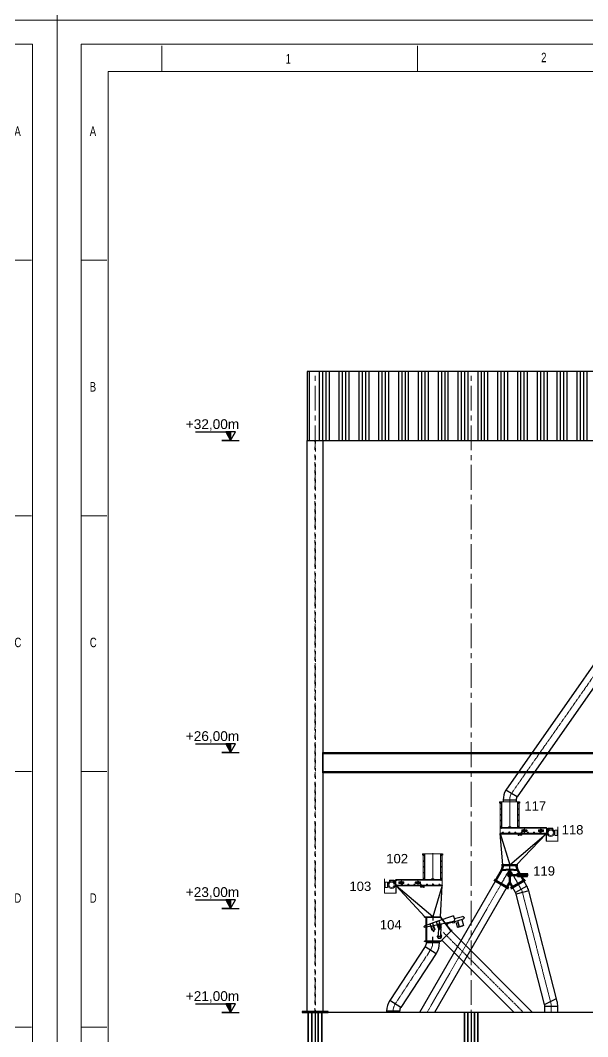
# Model space of a CAD drawing. Header units: millimetres. Extents: x 3220 to 226993, y 817 to 176024.
# Drawn here: x 143603 to 154507, y 98075 to 117622 of the extents above; entities that cross this region are included whole.
import ezdxf

# ---------------------------------------------------------------- set-up
doc = ezdxf.new("R2010")
doc.units = ezdxf.units.MM
for name, pattern in [('ACAD_ISO03W100', [30, 12, -18]), ('AXES', [50.8, 31.75, -6.35, 6.35, -6.35]), ('DASHED', [15, 7, -8]), ('GESTRICHELT2', [0.375, 0.25, -0.125])]:
    doc.linetypes.add(name, pattern=pattern)
doc.layers.add('1', color=7, linetype='Continuous')
doc.layers.add('Repère', color=76, linetype='Continuous')
for name, color, linetype, lineweight in [('Axe', 1, 'AXES', 9), ('Cache', 3, 'ACAD_ISO03W100', 13), ('DESSIN', 7, 'Continuous', 25), ('Mittellinie (ISO)', 7, 'Continuous', 25), ('Sichtbar (ISO)', 7, 'Continuous', 50)]:
    doc.layers.add(name, color=color, linetype=linetype, lineweight=lineweight)
for name, color, linetype, lineweight, true_color in [('Mittellinie(DIN)', 7, 'Continuous', 25, 0x3f3f3f), ('Sichtbare Kanten(DIN)', 7, 'Continuous', 50, 0x3f3f3f), ('Sichtbare tangentiale Kanten(DIN)', 7, 'Continuous', 50, 0x3f3f3f), ('Verdeckte Kanten(DIN)', 7, 'DASHED', 35, 0x3f3f3f)]:
    doc.layers.add(name, color=color, linetype=linetype, lineweight=lineweight, true_color=true_color)
doc.styles.add('ARIAL_BOLD', font='arial.ttf')
doc.styles.add('SLDTEXTSTYLE0', font='TXT', dxfattribs={"width": 0.75})
doc.styles.get("Standard").update_dxf_attribs({"font": 'arial.ttf'})

# ---------------------------------------------------------------- blocks, each defined once
blk = doc.blocks.new('cell 2.5x2.5x10.2')
at = {"layer": 'Axe', "lineweight": -3, "ltscale": 25}
for p, q in [((0, 1000), (0, -10000)), ((3000, 1000), (3000, -10000))]:
    blk.add_line(p, q, dxfattribs=at)
at = {"layer": 'DESSIN', "color": 4}
for p, q in [((3130, 1000), (-130, 1000)), ((-130, -10000), (-130, 1000)), ((-130, 988), (-130, -10000)), ((-62, -10000), (-62, 1000)), ((-62, 988), (-62, -10000)), ((62, -10000), (62, 1000)), ((62, 988), (62, -10000)), ((130, -10000), (130, 1000)), ((130, 988), (130, -10000)), ((2870, -10000), (2870, 1000)), ((2870, 988), (2870, -10000)), ((2938, -10000), (2938, 1000)), ((2938, 988), (2938, -10000)), ((3062, -10000), (3062, 1000)), ((3062, 988), (3062, -10000)), ((3130, -10000), (3130, 1000)), ((3130, 988), (3130, -10000)), ((130, -2000), (2870, -2000)), ((130, -4000), (2870, -4000)), ((130, -6000), (2870, -6000)), ((130, -8000), (2870, -8000)), ((3130, -10000), (-130, -10000)), ((2910, -10000), (90, -10000))]:
    blk.add_line(p, q, dxfattribs=at)
at = {"layer": 'DESSIN'}
for p, q in [((2959, -3960), (2959, -3960)), ((2959, -4040), (2959, -4040)), ((2959, -8040), (2959, -8040))]:
    blk.add_line(p, q, dxfattribs=at)
blk = doc.blocks.new('section c-d')
h = blk.add_hatch()
h.set_pattern_fill('ANSI34', color=252, scale=20, angle=45)
h.paths.add_polyline_path([(-150, 32000), (0, 32000), (0, 33324), (-150, 33324)])
h.paths.add_polyline_path([(0, 33324), (0, 32000), (3000, 32000), (3000, 33324)])
h.paths.add_polyline_path([(6000, 32000), (6000, 33324), (3000, 33324), (3000, 32000)])
h.paths.add_polyline_path([(9000, 32000), (9000, 33324), (6000, 33324), (6000, 32000)])
h.paths.add_polyline_path([(9000, 33324), (9000, 32000), (24150, 32000), (24150, 33324)])
for points in [[(-150, 32000), (24150, 32000), (24150, 33324), (-150, 33324)], [(150, 21020), (-150, 21020), (-150, 32000), (150, 32000)], [(5850, 25610), (150, 25610), (150, 26000), (5850, 26000)], [(150, 25981), (5850, 25981), (5850, 25629), (150, 25629)], [(-250, 21000), (250, 21000), (250, 21020), (-250, 21020)]]:
    blk.add_lwpolyline(points, close=True)
at = {"layer": 'Axe', "ltscale": 15}
for p, q in [((0, -4000), (0, 33324)), ((3000, -4000), (3000, 33324))]:
    blk.add_line(p, q, dxfattribs=at)
at = {"layer": 'Cache', "ltscale": 5}
blk.add_lwpolyline([(-6, 32000), (6, 32000), (6, 21020), (-6, 21020)], close=True, dxfattribs=at)
for p in [(0, 20000), (3000, 20000)]:
    blk.add_blockref('cell 2.5x2.5x10.2', p)
blk = doc.blocks.new('niveau')
h = blk.add_hatch(color=1)
h.dxf.hatch_style = 1
h.paths.add_polyline_path([(0, 164), (-93, 164), (0, 0)])
at = {"color": 1}
blk.add_line((0, 164), (0, 0), dxfattribs=at)
blk.add_lwpolyline([(-674, 164), (-93, 164), (0, 0), (93, 164), (-93, 164), (0, 0), (-165, 0), (165, 0)], dxfattribs=at)
blk = doc.blocks.new('A1 E1-200')
at = {"color": 1, "linetype": 'Continuous', "lineweight": 18}
for p, q in [((-164800, 0), (-164800, 116400)), ((-164800, 116400), (0, 116400)), ((0, 0), (0, 116400)), ((-162844, 1960), (-162844, 114440)), ((-162844, 114440), (-1960, 114440)), ((-164800, 0), (0, 0))]:
    blk.add_line(p, q, dxfattribs=at)
at = {"linetype": 'Continuous', "lineweight": 18}
for p, q in [((-163879, 931), (-163879, 115487)), ((-163879, 115487), (-937, 115487)), ((-937, 931), (-937, 115487))]:
    blk.add_line(p, q, dxfattribs=at)
at = {"color": 5, "linetype": 'Continuous', "lineweight": 15}
for p, q in [((-160787, 114439), (-160787, 115419)), ((-150989, 115419), (-150989, 114439)), ((-162892, 107203), (-163872, 107203)), ((-979, 107203), (-1959, 107203)), ((-163872, 97405), (-162892, 97405)), ((-1959, 97405), (-979, 97405)), ((-162892, 87607), (-163872, 87607)), ((-979, 87607), (-1959, 87607)), ((-163872, 77808), (-162892, 77808)), ((-1959, 77808), (-979, 77808))]:
    blk.add_line(p, q, dxfattribs=at)
at = {"color": 1, "linetype": 'Continuous', "lineweight": 15}
for p, q in [((0, 0), (0, 114440)), ((-164800, 0), (0, 0))]:
    blk.add_line(p, q, dxfattribs=at)
at = {"color": 5, "linetype": 'Continuous', "lineweight": 15, "char_height": 363, "attachment_point": 1, "style": 'SLDTEXTSTYLE0'}
for s, insert in [('1', (-156043, 115105)), ('2', (-146254, 115158)), ('A', (-163545, 112331)), ('A', (-1632, 112331)), ('B', (-163545, 102533)), ('C', (-163545, 92735)), ('C', (-1632, 92735)), ('D', (-163545, 82936)), ('D', (-1632, 82936))]:
    blk.add_mtext(s, dxfattribs=dict(at, insert=insert))
blk = doc.blocks.new('117 g')
at = {"layer": 'Mittellinie(DIN)', "color": 1, "lineweight": 0, "ltscale": 23.990969}
blk.add_line((0, 514), (0, -15), dxfattribs=at)
at = {"layer": 'Sichtbare Kanten(DIN)', "color": 30, "lineweight": 0}
for p, q in [((-198, 471), (-197, 481)), ((-198, 471), (-196, 471)), ((-196, 493), (-197, 481)), ((-195, 481), (-196, 471)), ((-194, 493), (-195, 481)), ((0, 502), (-192, 497)), ((0, 500), (-192, 495)), ((-185, 495), (-156, 495)), ((-185, 495), (-185, 492)), ((-185, 492), (-156, 492)), ((-185, 492), (-156, 492)), ((-185, 492), (-185, 7)), ((-156, 495), (-156, 492)), ((-156, 492), (-156, 489)), ((-156, 489), (-150, 489)), ((-150, 489), (-150, 10)), ((192, 497), (0, 502)), ((192, 495), (0, 500)), ((156, 489), (150, 489)), ((150, 10), (150, 489)), ((156, 495), (185, 495)), ((156, 495), (156, 492)), ((156, 492), (185, 492)), ((156, 489), (156, 492)), ((156, 492), (185, 492)), ((185, 495), (185, 492)), ((185, 7), (185, 492)), ((195, 481), (194, 493)), ((196, 471), (195, 481)), ((197, 481), (196, 493)), ((196, 471), (198, 471)), ((197, 481), (198, 471)), ((-185, 7), (-156, 7)), ((-185, 4), (-185, 7)), ((-156, 7), (-185, 7)), ((-185, 4), (-156, 4)), ((185, 4), (-185, 4)), ((-185, 0), (-185, 4)), ((-185, 0), (185, 0)), ((-156, 10), (-156, 7)), ((-156, 10), (-150, 10)), ((-156, 4), (-156, 7)), ((20, 16), (-20, 16)), ((-20, 16), (-20, 13)), ((-20, 13), (20, 13)), ((-20, 4), (-20, 13)), ((20, 4), (-20, 4)), ((20, 13), (20, 16)), ((20, 13), (20, 4)), ((156, 10), (150, 10)), ((156, 7), (156, 10)), ((156, 7), (185, 7)), ((156, 4), (156, 7)), ((185, 7), (156, 7)), ((156, 4), (185, 4)), ((185, 4), (185, 7)), ((185, 0), (185, 4))]:
    blk.add_line(p, q, dxfattribs=at)
for centre in [(-170, 470), (170, 470), (-170, 360), (-170, 250), (170, 360), (170, 250), (-170, 140), (-170, 30), (170, 140), (170, 30)]:
    blk.add_circle(centre, 6, dxfattribs=at)
for centre, radius, start, end in [((-192, 493), 4, 91.5, 175), ((-192, 493), 2, 91.5, 175), ((-156, 489), 6, 0, 90), ((-156, 489), 3, 0, 90), ((0, 498), 4, 88.5, 91.5), ((0, 498), 2, 88.5, 91.5), ((156, 489), 6, 90, 180), ((156, 489), 3, 90, 180), ((192, 493), 4, 5, 88.5), ((192, 493), 2, 5, 88.5), ((-156, 10), 6, 270, 0), ((-156, 10), 3, 270, 0), ((156, 10), 6, 180, 270), ((156, 10), 3, 180, 270)]:
    blk.add_arc(centre, radius, start, end, dxfattribs=at)
at = {"layer": 'Sichtbare tangentiale Kanten(DIN)', "color": 30, "lineweight": 0}
for p, q in [((-195, 481), (-197, 481)), ((-194, 493), (-196, 493)), ((-192, 495), (-192, 497)), ((-156, 10), (-156, 489)), ((0, 500), (0, 502)), ((0, 500), (0, 502)), ((156, 489), (156, 10)), ((192, 495), (192, 497)), ((194, 493), (196, 493)), ((197, 481), (195, 481))]:
    blk.add_line(p, q, dxfattribs=at)
at = {"layer": 'Verdeckte Kanten(DIN)', "color": 30, "lineweight": 0, "ltscale": 0.571309}
for p, q in [((-176, 492), (-176, 495)), ((-164, 492), (-164, 495)), ((164, 492), (164, 495)), ((176, 492), (176, 495)), ((-150, 366), (-153, 366)), ((-150, 354), (-153, 354)), ((150, 366), (153, 366)), ((150, 354), (153, 354)), ((-176, 7), (-176, 4)), ((-164, 7), (-164, 4)), ((164, 7), (164, 4)), ((176, 7), (176, 4))]:
    blk.add_line(p, q, dxfattribs=at)
at = {"layer": 'Verdeckte Kanten(DIN)', "color": 30, "lineweight": 0, "ltscale": 0.38097}
for p, q in [((-175, 495), (-175, 497)), ((-165, 496), (-165, 498)), ((165, 496), (165, 498)), ((175, 495), (175, 497))]:
    blk.add_line(p, q, dxfattribs=at)
at = {"layer": 'Verdeckte Kanten(DIN)', "color": 30, "lineweight": 0, "ltscale": 25.748535}
for p, q in [((-153, 10), (-153, 489)), ((153, 489), (153, 10))]:
    blk.add_line(p, q, dxfattribs=at)
at = {"layer": 'Verdeckte Kanten(DIN)', "color": 30, "lineweight": 0, "ltscale": 0.761779}
for p, q in [((-175, 0), (-175, 4)), ((-165, 0), (-165, 4)), ((-5, 0), (-5, 4)), ((5, 0), (5, 4)), ((165, 0), (165, 4)), ((175, 0), (175, 4))]:
    blk.add_line(p, q, dxfattribs=at)
at = {"layer": 'Verdeckte Kanten(DIN)', "color": 30, "lineweight": 0, "ltscale": 1.104296}
for p, q in [((-4, 12), (-9, 16)), ((5, 12), (9, 16))]:
    blk.add_line(p, q, dxfattribs=at)
at = {"layer": 'Verdeckte Kanten(DIN)', "color": 30, "lineweight": 0, "ltscale": 2.692601}
blk.add_line((-4, 12), (5, 12), dxfattribs=at)
at = {"layer": 'Verdeckte Kanten(DIN)', "color": 30, "lineweight": 0, "ltscale": 1.50461}
for p, q in [((-4, 4), (-4, 12)), ((5, 4), (5, 12))]:
    blk.add_line(p, q, dxfattribs=at)
blk = doc.blocks.new('300x650 for TKF 300 F')
at = {"layer": 'Sichtbare Kanten(DIN)', "color": 6, "lineweight": 0}
for p, q in [((-975, 95), (-970, 95)), ((-975, 95), (-975, 91)), ((-970, 91), (-975, 91)), ((-975, 91), (-975, 87)), ((-975, 87), (-85, 87)), ((-975, 87), (-975, -7)), ((-970, 91), (-970, 95)), ((-970, 95), (-90, 95)), ((-970, 91), (-90, 91)), ((-793, 19), (-794, 18)), ((-786, 18), (-794, 18)), ((-794, -11), (-794, 18)), ((-793, 19), (-787, 19)), ((-787, 19), (-786, 18)), ((-786, -11), (-786, 18)), ((-605, 98), (-600, 98)), ((-605, 98), (-605, 95)), ((-600, 95), (-600, 98)), ((-600, 98), (-90, 98)), ((-600, 95), (-90, 95)), ((-556, 32), (-556, 49)), ((-551, 54), (-461, 54)), ((-461, 27), (-551, 27)), ((-471, 40), (-540, 40)), ((-518, 50), (-493, 50)), ((-493, 31), (-518, 31)), ((-507, 36), (-507, 36)), ((-506, 75), (-506, 6)), ((-505, 36), (-505, 36)), ((-456, 49), (-456, 32)), ((-238, 32), (-238, 49)), ((-233, 54), (-143, 54)), ((-143, 27), (-233, 27)), ((-153, 40), (-222, 40)), ((-200, 50), (-175, 50)), ((-175, 31), (-200, 31)), ((-189, 36), (-189, 36)), ((-188, 75), (-188, 6)), ((-187, 36), (-187, 36)), ((-138, 49), (-138, 32)), ((-97, 84), (-94, 84)), ((-94, 84), (-94, 85)), ((-90, 98), (-85, 98)), ((-90, 98), (-90, 95)), ((-90, 95), (-90, 91)), ((-90, 95), (-85, 95)), ((-85, 95), (-90, 95)), ((-85, 91), (-90, 91)), ((-85, 95), (-85, 98)), ((-85, 91), (-85, 95)), ((-85, 87), (-85, 91)), ((-85, -7), (-85, 87)), ((-75, 87), (-85, 87)), ((-85, 82), (-75, 82)), ((-75, 87), (-75, 82)), ((-75, 87), (-68, 87)), ((-75, -3), (-75, 82)), ((-75, 82), (-68, 82)), ((-68, 76), (-75, 76)), ((-68, 68), (-75, 68)), ((-75, 12), (-75, 68)), ((-75, 12), (-71, 12)), ((-75, 4), (-72, 4)), ((-68, 82), (-68, 87)), ((-68, 82), (-68, 76)), ((-68, 68), (-68, 76)), ((-68, 69), (-45, 69)), ((-68, 68), (-68, 25)), ((-53, 86), (-53, 74)), ((-52, 86), (-52, 73)), ((-45, 86), (-52, 86)), ((-45, 73), (-52, 73)), ((-39, 87), (-45, 87)), ((-45, 86), (-45, 87)), ((-45, 86), (-45, 75)), ((-39, 86), (-45, 86)), ((-45, 75), (-45, 72)), ((-39, 75), (-45, 75)), ((-39, 72), (-45, 72)), ((-45, 57), (-45, 72)), ((-36, 87), (-39, 87)), ((-39, 86), (-39, 87)), ((-39, 86), (-39, 75)), ((-39, 75), (-27, 75)), ((-39, 75), (-39, 72)), ((-36, 90), (36, 90)), ((-36, 85), (-36, 90)), ((-36, 85), (36, 85)), ((-36, 78), (-36, 85)), ((-36, 78), (-30, 78)), ((-36, 65), (-36, 71)), ((-30, 71), (-36, 71)), ((-36, 63), (-36, 65)), ((-36, 65), (-32, 65)), ((27, 75), (39, 75)), ((30, 78), (36, 78)), ((36, 71), (30, 71)), ((32, 65), (36, 65)), ((36, 85), (36, 90)), ((39, 87), (36, 87)), ((36, 78), (36, 85)), ((36, 65), (36, 71)), ((36, 63), (36, 65)), ((39, 87), (39, 75)), ((39, 61), (39, 75)), ((63, 36), (79, 36)), ((79, 52), (124, 52)), ((79, -52), (79, 52)), ((124, -52), (124, 52)), ((138, 116), (137, 116)), ((137, 113), (137, 116)), ((137, 113), (138, 113)), ((137, 113), (137, -161)), ((138, 116), (138, 113)), ((138, -161), (138, 113)), ((-975, -7), (-794, -7)), ((-975, -7), (-975, -11)), ((-975, -11), (-970, -11)), ((-975, -11), (-975, -15)), ((-596, -15), (-975, -15)), ((-975, -18), (-975, -15)), ((-975, -18), (-596, -18)), ((-970, -15), (-970, -11)), ((-970, -11), (-90, -11)), ((-970, -15), (-90, -15)), ((-786, -7), (-85, -7)), ((-623, -18), (-624, -19)), ((-616, -19), (-624, -19)), ((-624, -19), (-624, -52)), ((-624, -52), (-616, -52)), ((-623, -53), (-624, -52)), ((-623, -18), (-617, -18)), ((-617, -53), (-623, -53)), ((-617, -18), (-616, -19)), ((-617, -53), (-616, -52)), ((-616, -19), (-616, -52)), ((-593, -21), (-593, -44)), ((-590, -44), (-593, -44)), ((-561, -13), (-591, -13)), ((-591, -13), (-591, -43)), ((-591, -43), (-561, -43)), ((-590, -21), (-590, -44)), ((-590, -44), (-564, -44)), ((-590, -44), (-590, -47)), ((-590, -47), (-564, -47)), ((-564, -47), (-564, -44)), ((-561, -43), (-561, -13)), ((-557, -18), (-561, -18)), ((-558, -24), (-561, -24)), ((-561, -24), (-561, -41)), ((-561, -41), (-558, -41)), ((-558, -24), (-558, -41)), ((-557, -18), (-557, -15)), ((-557, -15), (-90, -15)), ((-557, -18), (-90, -18)), ((-112, -18), (-112, -19)), ((-108, -19), (-112, -19)), ((-108, -19), (-108, -18)), ((-88, -18), (-108, -18)), ((-108, -19), (-88, -19)), ((-94, -4), (-97, -4)), ((-94, -4), (-94, -5)), ((-90, -11), (-90, -15)), ((-90, -11), (-85, -11)), ((-85, -15), (-90, -15)), ((-90, -15), (-85, -15)), ((-90, -15), (-90, -18)), ((-85, -18), (-88, -18)), ((-86, -21), (-86, -161)), ((-75, -3), (-85, -3)), ((-85, -11), (-85, -7)), ((-85, -8), (-75, -8)), ((-85, -15), (-85, -11)), ((-85, -18), (-85, -15)), ((-85, -161), (-85, -21)), ((136, -163), (-84, -163)), ((-84, -164), (136, -164)), ((-72, -2), (-75, -2)), ((-75, -3), (-75, -8)), ((-72, -8), (-75, -8)), ((79, -36), (63, -36)), ((124, -52), (79, -52))]:
    blk.add_line(p, q, dxfattribs=at)
for centre, radius in [((-950, 82), 3), ((-950, -2), 3), ((-920, 4), 10), ((-920, 4), 7.8), ((-920, 4), 5), ((-920, 4), 4.08), ((-800, 4), 5), ((-800, 4), 4.08), ((-680, 4), 10), ((-680, 4), 7.8), ((-680, 4), 5), ((-680, 4), 4.08), ((-560, 4), 10), ((-560, 4), 7.8), ((-560, 4), 5), ((-560, 4), 4.08), ((-543, 40), 8), ((-506, 40), 6), ((-506, 40), 5.39), ((-506, 40), 5.3), ((-506, 40), 4.2), ((-506, 40), 4.45), ((-469, 40), 8), ((-440, 4), 10), ((-440, 4), 7.8), ((-440, 4), 5), ((-440, 4), 4.08), ((-320, 4), 10), ((-320, 4), 7.8), ((-320, 4), 5), ((-320, 4), 4.08), ((-225, 40), 8), ((-200, 4), 10), ((-200, 4), 7.8), ((-200, 4), 5), ((-200, 4), 4.08), ((-188, 40), 6), ((-188, 40), 5.39), ((-188, 40), 5.3), ((-188, 40), 4.2), ((-188, 40), 4.45), ((-151, 40), 8), ((-95, 82), 3), ((-95, -2), 3), ((0, 0), 72.5), ((0, 0), 52.5)]:
    blk.add_circle(centre, radius, dxfattribs=at)
for centre, radius, start, end in [((-800, 4), 10, 53.1301, 306.8699), ((-800, 4), 7.8, 39.7151, 320.2849), ((-551, 49), 5, 90, 180), ((-551, 32), 5, 180, 270), ((-543, 40), 6.5, 128.0036, 188.0036), ((-543, 40), 6.5, 188.0036, 248.0036), ((-543, 40), 6.5, 68.0036, 128.0036), ((-543, 40), 6.5, 248.0036, 308.0036), ((-543, 40), 6.5, 8.0036, 68.0036), ((-543, 40), 6.5, 308.0036, 8.0036), ((-518, 40), 9.5, 90, 270), ((-506, 40), 17.8, 149.3519, 210.6481), ((-506, 40), 22, 37.8529, 142.1471), ((-506, 40), 16.8, 145.8542, 214.1458), ((-506, 40), 22, 217.8529, 322.1471), ((-506, 40), 17.8, 49.3257, 130.6743), ((-506, 40), 17.8, 229.3257, 310.6743), ((-506, 40), 16.8, 53.7041, 126.2959), ((-506, 40), 16.8, 233.7041, 306.2959), ((-506, 40), 8.5, 120, 180), ((-506, 40), 8.5, 180, 240), ((-506, 40), 8.5, 60, 120), ((-506, 40), 3.9, 278.8499, 261.1501), ((-506, 40), 8.5, 240, 300), ((-506, 36), 0.6, 0, 180), ((-506, 40), 8.5, 0, 60), ((-506, 40), 8.5, 300, 0), ((-493, 40), 9.5, 270, 90), ((-506, 40), 16.8, 325.8542, 34.1458), ((-506, 40), 17.8, 329.3519, 30.6481), ((-469, 40), 6.5, 132.7032, 192.7032), ((-469, 40), 6.5, 192.7032, 252.7032), ((-469, 40), 6.5, 72.7032, 132.7032), ((-469, 40), 6.5, 252.7032, 312.7032), ((-469, 40), 6.5, 12.7032, 72.7032), ((-469, 40), 6.5, 312.7032, 12.7032), ((-461, 49), 5, 0, 90), ((-461, 32), 5, 270, 0), ((-233, 49), 5, 90, 180), ((-233, 32), 5, 180, 270), ((-225, 40), 6.5, 128.0036, 188.0036), ((-225, 40), 6.5, 188.0036, 248.0036), ((-225, 40), 6.5, 68.0036, 128.0036), ((-225, 40), 6.5, 248.0036, 308.0036), ((-225, 40), 6.5, 8.0036, 68.0036), ((-225, 40), 6.5, 308.0036, 8.0036), ((-200, 40), 9.5, 90, 270), ((-188, 40), 17.8, 149.3519, 210.6481), ((-188, 40), 22, 37.8529, 142.1471), ((-188, 40), 16.8, 145.8542, 214.1458), ((-188, 40), 22, 217.8529, 322.1471), ((-188, 40), 17.8, 49.3257, 130.6743), ((-188, 40), 17.8, 229.3257, 310.6743), ((-188, 40), 16.8, 53.7041, 126.2959), ((-188, 40), 16.8, 233.7041, 306.2959), ((-188, 40), 8.5, 120, 180), ((-188, 40), 8.5, 180, 240), ((-188, 40), 8.5, 60, 120), ((-188, 40), 3.9, 278.8499, 261.1501), ((-188, 40), 8.5, 240, 300), ((-188, 36), 0.6, 0, 180), ((-188, 40), 8.5, 0, 60), ((-188, 40), 8.5, 300, 0), ((-175, 40), 9.5, 270, 90), ((-188, 40), 16.8, 325.8542, 34.1458), ((-188, 40), 17.8, 329.3519, 30.6481), ((-151, 40), 6.5, 132.7032, 192.7032), ((-151, 40), 6.5, 192.7032, 252.7032), ((-151, 40), 6.5, 72.7032, 132.7032), ((-151, 40), 6.5, 252.7032, 312.7032), ((-151, 40), 6.5, 12.7032, 72.7032), ((-151, 40), 6.5, 312.7032, 12.7032), ((-143, 49), 5, 0, 90), ((-143, 32), 5, 270, 0), ((-52, 86), 0.8, 90, 180), ((-52, 74), 0.8, 180, 270), ((-30, 75), 3.5, 270, 90), ((30, 75), 3.5, 90, 270), ((-596, -21), 6, 0, 90), ((-596, -21), 3, 0, 90), ((-564, -41), 6, 270, 0), ((-564, -41), 3, 270, 0), ((-88, -21), 3, 0, 90), ((-88, -21), 1.5, 0, 90), ((-84, -161), 3, 180, 270), ((-84, -161), 1.5, 180, 270), ((136, -161), 3, 270, 0), ((136, -161), 1.5, 270, 0)]:
    blk.add_arc(centre, radius, start, end, dxfattribs=at)
for points, weights in [([(-929, -1), (-929, 4), (-929, 9)], [1, 1.15470053838, 1]), ([(-929, 9), (-924, 11), (-920, 14)], [1, 1.15470053838, 1]), ([(-920, 14), (-916, 11), (-912, 9)], [1, 1.15470053838, 1]), ([(-912, 9), (-912, 4), (-912, -1)], [1, 1.15470053838, 1]), ([(-809, -1), (-809, 4), (-809, 9)], [1, 1.15470053838, 1]), ([(-809, 9), (-804, 11), (-800, 14)], [1, 1.15470053838, 1]), ([(-800, 14), (-797, 12), (-794, 10)], [1, 1.11119240463, 1.06254372562]), ([(-689, -1), (-689, 4), (-689, 9)], [1, 1.15470053838, 1]), ([(-689, 9), (-684, 11), (-680, 14)], [1, 1.15470053838, 1]), ([(-680, 14), (-676, 11), (-672, 9)], [1, 1.15470053838, 1]), ([(-672, 9), (-672, 4), (-672, -1)], [1, 1.15470053838, 1]), ([(-569, -1), (-569, 4), (-569, 9)], [1, 1.15470053838, 1]), ([(-569, 9), (-564, 11), (-560, 14)], [1, 1.15470053838, 1]), ([(-560, 14), (-556, 11), (-552, 9)], [1, 1.15470053838, 1]), ([(-552, 9), (-552, 4), (-552, -1)], [1, 1.15470053838, 1]), ([(-550, 43), (-548, 44), (-547, 45)], [1, 1.0379548493, 1]), ([(-549, 39), (-550, 41), (-550, 43)], [1, 1.0379548493, 1]), ([(-549, 35), (-549, 37), (-549, 39)], [1, 1.0379548493, 1]), ([(-545, 34), (-547, 35), (-549, 35)], [1, 1.0379548493, 1]), ([(-547, 45), (-546, 46), (-544, 47)], [1, 1.0379548493, 1]), ([(-542, 33), (-544, 33), (-545, 34)], [1, 1.0379548493, 1]), ([(-544, 47), (-542, 47), (-541, 46)], [1, 1.0379548493, 1]), ([(-539, 35), (-540, 34), (-542, 33)], [1, 1.0379548493, 1]), ([(-541, 46), (-539, 45), (-537, 45)], [1, 1.0379548493, 1]), ([(-536, 37), (-538, 36), (-539, 35)], [1, 1.0379548493, 1]), ([(-537, 45), (-537, 43), (-537, 41)], [1, 1.0379548493, 1]), ([(-537, 41), (-536, 39), (-536, 37)], [1, 1.0379548493, 1]), ([(-510, 47), (-512, 46), (-514, 45)], [1, 1.04596848978, 1.01550081983]), ([(-514, 45), (-514, 42), (-514, 40)], [1.01550081983, 1.04596848978, 1]), ([(-514, 40), (-514, 38), (-514, 35)], [1, 1.04596848978, 1.01550081983]), ([(-514, 35), (-512, 34), (-510, 33)], [1.01550081983, 1.04596848978, 1]), ([(-507, 50), (-508, 48), (-510, 47)], [1.02164790776, 1.04052166837, 1]), ([(-510, 33), (-508, 32), (-507, 31)], [1, 1.04052166837, 1.02164790776]), ([(-502, 47), (-503, 48), (-505, 50)], [1, 1.04052166837, 1.02164790776]), ([(-505, 31), (-503, 32), (-502, 33)], [1.02164790776, 1.04052166837, 1]), ([(-497, 45), (-500, 46), (-502, 47)], [1.01550081983, 1.04596848978, 1]), ([(-502, 33), (-500, 34), (-497, 35)], [1, 1.04596848978, 1.01550081983]), ([(-497, 40), (-497, 42), (-497, 45)], [1, 1.04596848978, 1.01550081983]), ([(-497, 35), (-497, 38), (-497, 40)], [1.01550081983, 1.04596848978, 1]), ([(-476, 42), (-475, 44), (-473, 45)], [1, 1.0379548493, 1]), ([(-475, 39), (-476, 40), (-476, 42)], [1, 1.0379548493, 1]), ([(-474, 35), (-475, 37), (-475, 39)], [1, 1.0379548493, 1]), ([(-471, 34), (-473, 34), (-474, 35)], [1, 1.0379548493, 1]), ([(-473, 45), (-472, 46), (-471, 47)], [1, 1.0379548493, 1]), ([(-471, 47), (-469, 47), (-467, 46)], [1, 1.0379548493, 1]), ([(-467, 33), (-469, 33), (-471, 34)], [1, 1.0379548493, 1]), ([(-467, 46), (-465, 46), (-463, 45)], [1, 1.0379548493, 1]), ([(-465, 35), (-466, 34), (-467, 33)], [1, 1.0379548493, 1]), ([(-462, 38), (-463, 36), (-465, 35)], [1, 1.0379548493, 1]), ([(-463, 45), (-463, 43), (-463, 41)], [1, 1.0379548493, 1]), ([(-463, 41), (-462, 40), (-462, 38)], [1, 1.0379548493, 1]), ([(-449, -1), (-449, 4), (-449, 9)], [1, 1.15470053838, 1]), ([(-449, 9), (-444, 11), (-440, 14)], [1, 1.15470053838, 1]), ([(-440, 14), (-436, 11), (-432, 9)], [1, 1.15470053838, 1]), ([(-432, 9), (-432, 4), (-432, -1)], [1, 1.15470053838, 1]), ([(-329, -1), (-329, 4), (-329, 9)], [1, 1.15470053838, 1]), ([(-329, 9), (-324, 11), (-320, 14)], [1, 1.15470053838, 1]), ([(-320, 14), (-316, 11), (-312, 9)], [1, 1.15470053838, 1]), ([(-312, 9), (-312, 4), (-312, -1)], [1, 1.15470053838, 1]), ([(-232, 43), (-230, 44), (-229, 45)], [1, 1.0379548493, 1]), ([(-231, 39), (-232, 41), (-232, 43)], [1, 1.0379548493, 1]), ([(-231, 35), (-231, 37), (-231, 39)], [1, 1.0379548493, 1]), ([(-227, 34), (-229, 35), (-231, 35)], [1, 1.0379548493, 1]), ([(-229, 45), (-228, 46), (-226, 47)], [1, 1.0379548493, 1]), ([(-224, 33), (-226, 33), (-227, 34)], [1, 1.0379548493, 1]), ([(-226, 47), (-224, 47), (-223, 46)], [1, 1.0379548493, 1]), ([(-221, 35), (-222, 34), (-224, 33)], [1, 1.0379548493, 1]), ([(-223, 46), (-221, 45), (-219, 45)], [1, 1.0379548493, 1]), ([(-218, 37), (-220, 36), (-221, 35)], [1, 1.0379548493, 1]), ([(-219, 45), (-219, 43), (-219, 41)], [1, 1.0379548493, 1]), ([(-219, 41), (-218, 39), (-218, 37)], [1, 1.0379548493, 1]), ([(-209, -1), (-209, 4), (-209, 9)], [1, 1.15470053838, 1]), ([(-209, 9), (-204, 11), (-200, 14)], [1, 1.15470053838, 1]), ([(-200, 14), (-196, 11), (-192, 9)], [1, 1.15470053838, 1]), ([(-192, 47), (-194, 46), (-196, 45)], [1, 1.04596848978, 1.01550081983]), ([(-196, 45), (-196, 42), (-196, 40)], [1.01550081983, 1.04596848978, 1]), ([(-196, 40), (-196, 38), (-196, 35)], [1, 1.04596848978, 1.01550081983]), ([(-196, 35), (-194, 34), (-192, 33)], [1.01550081983, 1.04596848978, 1]), ([(-189, 50), (-190, 48), (-192, 47)], [1.02164790776, 1.04052166837, 1]), ([(-192, 33), (-190, 32), (-189, 31)], [1, 1.04052166837, 1.02164790776]), ([(-192, 9), (-192, 4), (-192, -1)], [1, 1.15470053838, 1]), ([(-184, 47), (-185, 48), (-187, 50)], [1, 1.04052166837, 1.02164790776]), ([(-187, 31), (-185, 32), (-184, 33)], [1.02164790776, 1.04052166837, 1]), ([(-179, 45), (-182, 46), (-184, 47)], [1.01550081983, 1.04596848978, 1]), ([(-184, 33), (-182, 34), (-179, 35)], [1, 1.04596848978, 1.01550081983]), ([(-179, 40), (-179, 42), (-179, 45)], [1, 1.04596848978, 1.01550081983]), ([(-179, 35), (-179, 38), (-179, 40)], [1.01550081983, 1.04596848978, 1]), ([(-158, 42), (-157, 44), (-155, 45)], [1, 1.0379548493, 1]), ([(-157, 39), (-158, 40), (-158, 42)], [1, 1.0379548493, 1]), ([(-156, 35), (-157, 37), (-157, 39)], [1, 1.0379548493, 1]), ([(-153, 34), (-155, 34), (-156, 35)], [1, 1.0379548493, 1]), ([(-155, 45), (-154, 46), (-153, 47)], [1, 1.0379548493, 1]), ([(-153, 47), (-151, 47), (-149, 46)], [1, 1.0379548493, 1]), ([(-149, 33), (-151, 33), (-153, 34)], [1, 1.0379548493, 1]), ([(-149, 46), (-147, 46), (-145, 45)], [1, 1.0379548493, 1]), ([(-147, 35), (-148, 34), (-149, 33)], [1, 1.0379548493, 1]), ([(-144, 38), (-145, 36), (-147, 35)], [1, 1.0379548493, 1]), ([(-145, 45), (-145, 43), (-145, 41)], [1, 1.0379548493, 1]), ([(-145, 41), (-144, 40), (-144, 38)], [1, 1.0379548493, 1]), ([(-96, 85), (-95, 85), (-94, 85)], [1.076740384, 1.07212332013, 1.03255331883]), ([(-920, -6), (-924, -3), (-929, -1)], [1, 1.15470053838, 1]), ([(-912, -1), (-916, -3), (-920, -6)], [1, 1.15470053838, 1]), ([(-800, -6), (-804, -3), (-809, -1)], [1, 1.15470053838, 1]), ([(-794, -2), (-797, -4), (-800, -6)], [1.06254372562, 1.11119240463, 1]), ([(-680, -6), (-684, -3), (-689, -1)], [1, 1.15470053838, 1]), ([(-672, -1), (-676, -3), (-680, -6)], [1, 1.15470053838, 1]), ([(-560, -6), (-564, -3), (-569, -1)], [1, 1.15470053838, 1]), ([(-552, -1), (-556, -3), (-560, -6)], [1, 1.15470053838, 1]), ([(-440, -6), (-444, -3), (-449, -1)], [1, 1.15470053838, 1]), ([(-432, -1), (-436, -3), (-440, -6)], [1, 1.15470053838, 1]), ([(-320, -6), (-324, -3), (-329, -1)], [1, 1.15470053838, 1]), ([(-312, -1), (-316, -3), (-320, -6)], [1, 1.15470053838, 1]), ([(-200, -6), (-204, -3), (-209, -1)], [1, 1.15470053838, 1]), ([(-192, -1), (-196, -3), (-200, -6)], [1, 1.15470053838, 1]), ([(-94, -5), (-95, -5), (-96, -5)], [1.03255331883, 1.07212332013, 1.076740384])]:
    blk.add_rational_spline(points, weights, degree=2, dxfattribs=at)
blk = doc.blocks.new('116.1')
at = {"color": 5}
for p, q in [((40, -182), (140, -182)), ((150, -162), (340, -162)), ((150, -222), (150, -162)), ((150, -169), (340, -169)), ((150, -174), (340, -174)), ((150, -179), (340, -179)), ((150, -184), (340, -184)), ((150, -189), (340, -189)), ((150, -194), (340, -194)), ((340, -222), (340, -162)), ((40, -202), (140, -202)), ((150, -199), (340, -199)), ((150, -204), (340, -204)), ((150, -209), (340, -209)), ((150, -214), (340, -214)), ((150, -222), (340, -222))]:
    blk.add_line(p, q, dxfattribs=at)
for points in [[(140, -212), (150, -212), (150, -172), (140, -172)], [(340, -212), (350, -212), (350, -172), (340, -172)]]:
    blk.add_lwpolyline(points, close=True, dxfattribs=at)
at = {"color": 5, "ltscale": 30}
for centre, start, end in [((40, -162), 216.8699, 270), ((40, -222), 90, 143.1301)]:
    blk.add_arc(centre, 20, start, end, dxfattribs=at)
at = {"layer": 'Axe'}
blk.add_line((0, -192), (350, -192), dxfattribs=at)
at = {"layer": 'Mittellinie (ISO)', "color": 3, "linetype": 'GESTRICHELT2', "ltscale": 30}
for p, q in [((0, -88), (0, 0)), ((-163, -367), (-1, -87)), ((-1, -84), (163, -367))]:
    blk.add_line(p, q, dxfattribs=at)
at = {"layer": 'Sichtbar (ISO)', "color": 0, "linetype": 'Continuous', "ltscale": 30}
for p, q in [((-271, -302), (-152, -95)), ((-158, -1), (158, -1)), ((-158, -1), (-158, -3)), ((158, -3), (-158, -3)), ((-153, -98), (0, -86)), ((-152, -95), (-126, -3)), ((153, -98), (0, -86)), ((0, -86), (0, -162)), ((126, -3), (152, -95)), ((152, -95), (190, -162)), ((158, -1), (158, -3)), ((-299, -288), (-298, -286)), ((-26, -446), (-299, -288)), ((-25, -444), (-298, -286)), ((-52, -428), (0, -339)), ((0, -222), (0, -339)), ((0, -339), (52, -428)), ((25, -444), (298, -286)), ((26, -446), (299, -288)), ((225, -222), (271, -302)), ((298, -286), (299, -288)), ((-26, -446), (-25, -444)), ((25, -444), (26, -446))]:
    blk.add_line(p, q, dxfattribs=at)
at = {"layer": 'Sichtbar (ISO)', "color": 1, "linetype": 'Continuous', "ltscale": 30}
for radius in [10, 9]:
    blk.add_circle((0, -192), radius, dxfattribs=at)
at = {"layer": 'Sichtbar (ISO)', "color": 5, "linetype": 'Continuous', "ltscale": 30}
blk.add_arc((0, -192), 30, 36.8699, 323.1301, dxfattribs=at)
blk = doc.blocks.new('TKF 300 2000 R')
at = {"layer": 'Mittellinie(DIN)', "color": 1, "lineweight": 0, "ltscale": 23.990969}
blk.add_line((0, 514), (0, -15), dxfattribs=at)
at = {"layer": 'Sichtbare Kanten(DIN)', "color": 5, "lineweight": 0}
for p, q in [((-198, 471), (-197, 481)), ((-198, 471), (-196, 471)), ((-196, 493), (-197, 481)), ((-195, 481), (-196, 471)), ((-194, 493), (-195, 481)), ((0, 502), (-192, 497)), ((0, 500), (-192, 495)), ((-185, 495), (-156, 495)), ((-185, 495), (-185, 492)), ((-185, 492), (-156, 492)), ((-185, 492), (-156, 492)), ((-185, 492), (-185, 7)), ((-156, 495), (-156, 492)), ((-156, 492), (-156, 489)), ((-156, 489), (-150, 489)), ((-150, 489), (-150, 10)), ((192, 497), (0, 502)), ((192, 495), (0, 500)), ((156, 489), (150, 489)), ((150, 10), (150, 489)), ((156, 495), (185, 495)), ((156, 495), (156, 492)), ((156, 492), (185, 492)), ((156, 489), (156, 492)), ((156, 492), (185, 492)), ((185, 495), (185, 492)), ((185, 7), (185, 492)), ((195, 481), (194, 493)), ((196, 471), (195, 481)), ((197, 481), (196, 493)), ((196, 471), (198, 471)), ((197, 481), (198, 471)), ((-185, 7), (-156, 7)), ((-185, 4), (-185, 7)), ((-156, 7), (-185, 7)), ((-185, 4), (-156, 4)), ((185, 4), (-185, 4)), ((-185, 0), (-185, 4)), ((-156, 10), (-156, 7)), ((-156, 10), (-150, 10)), ((-156, 4), (-156, 7)), ((20, 16), (-20, 16)), ((-20, 16), (-20, 13)), ((-20, 13), (20, 13)), ((-20, 4), (-20, 13)), ((20, 4), (-20, 4)), ((20, 13), (20, 16)), ((20, 13), (20, 4)), ((156, 10), (150, 10)), ((156, 7), (156, 10)), ((156, 7), (185, 7)), ((156, 4), (156, 7)), ((185, 7), (156, 7)), ((156, 4), (185, 4)), ((185, 4), (185, 7)), ((185, 0), (185, 4)), ((-185, 0), (185, 0))]:
    blk.add_line(p, q, dxfattribs=at)
for centre in [(-170, 469), (170, 469), (-170, 359), (-170, 249), (170, 359), (170, 249), (-170, 139), (-170, 29), (170, 139), (170, 29)]:
    blk.add_circle(centre, 6, dxfattribs=at)
for centre, radius, start, end in [((-192, 493), 4, 91.5, 175), ((-192, 493), 2, 91.5, 175), ((-156, 489), 6, 0, 90), ((-156, 489), 3, 0, 90), ((0, 498), 4, 88.5, 91.5), ((0, 498), 2, 88.5, 91.5), ((156, 489), 6, 90, 180), ((156, 489), 3, 90, 180), ((192, 493), 4, 5, 88.5), ((192, 493), 2, 5, 88.5), ((-156, 10), 6, 270, 0), ((-156, 10), 3, 270, 0), ((156, 10), 6, 180, 270), ((156, 10), 3, 180, 270)]:
    blk.add_arc(centre, radius, start, end, dxfattribs=at)
at = {"layer": 'Sichtbare tangentiale Kanten(DIN)', "color": 5, "lineweight": 0}
for p, q in [((-195, 481), (-197, 481)), ((-194, 493), (-196, 493)), ((-192, 495), (-192, 497)), ((-156, 10), (-156, 489)), ((0, 500), (0, 502)), ((0, 500), (0, 502)), ((156, 489), (156, 10)), ((192, 495), (192, 497)), ((194, 493), (196, 493)), ((197, 481), (195, 481))]:
    blk.add_line(p, q, dxfattribs=at)
at = {"layer": 'Verdeckte Kanten(DIN)', "color": 5, "lineweight": 0, "ltscale": 0.571309}
for p, q in [((-176, 492), (-176, 495)), ((-164, 492), (-164, 495)), ((164, 492), (164, 495)), ((176, 492), (176, 495)), ((-150, 366), (-153, 366)), ((-150, 354), (-153, 354)), ((150, 366), (153, 366)), ((150, 354), (153, 354)), ((-176, 7), (-176, 4)), ((-164, 7), (-164, 4)), ((164, 7), (164, 4)), ((176, 7), (176, 4))]:
    blk.add_line(p, q, dxfattribs=at)
at = {"layer": 'Verdeckte Kanten(DIN)', "color": 5, "lineweight": 0, "ltscale": 0.38097}
for p, q in [((-175, 495), (-175, 497)), ((-165, 496), (-165, 498)), ((165, 496), (165, 498)), ((175, 495), (175, 497))]:
    blk.add_line(p, q, dxfattribs=at)
at = {"layer": 'Verdeckte Kanten(DIN)', "color": 5, "lineweight": 0, "ltscale": 25.748535}
for p, q in [((-153, 10), (-153, 489)), ((153, 489), (153, 10))]:
    blk.add_line(p, q, dxfattribs=at)
at = {"layer": 'Verdeckte Kanten(DIN)', "color": 5, "lineweight": 0, "ltscale": 0.761779}
for p, q in [((-175, 0), (-175, 4)), ((-165, 0), (-165, 4)), ((-5, 0), (-5, 4)), ((5, 0), (5, 4)), ((165, 0), (165, 4)), ((175, 0), (175, 4))]:
    blk.add_line(p, q, dxfattribs=at)
at = {"layer": 'Verdeckte Kanten(DIN)', "color": 5, "lineweight": 0, "ltscale": 1.104296}
for p, q in [((-4, 12), (-9, 16)), ((5, 12), (9, 16))]:
    blk.add_line(p, q, dxfattribs=at)
at = {"layer": 'Verdeckte Kanten(DIN)', "color": 5, "lineweight": 0, "ltscale": 2.692601}
blk.add_line((-4, 12), (5, 12), dxfattribs=at)
at = {"layer": 'Verdeckte Kanten(DIN)', "color": 5, "lineweight": 0, "ltscale": 1.50461}
for p, q in [((-4, 4), (-4, 12)), ((5, 4), (5, 12))]:
    blk.add_line(p, q, dxfattribs=at)
blk = doc.blocks.new('102 g')
blk.add_blockref('TKF 300 2000 R', (0, 0))
blk = doc.blocks.new('101 1')
for p, q in [((-35447, 296053, 0), (-35449, 296051, 0)), ((-35449, 296051, 0), (-35434, 296036, 0)), ((-35447, 296053, 0), (-35432, 296038, 0)), ((-35432, 296038, 0), (-35432, 296038, 0)), ((-35425, 296039, 0), (-35421, 296045, 0))]:
    blk.add_line(p, q)
for radius, start, end in [(8.08, 232.9996, 315), (8.08, 232.9996, 315), (5.01, 230.8139, 315.4498), (5.05, 315, 315.2762)]:
    blk.add_arc((-35429, 296042, 0), radius, start, end)
at = {"layer": '1', "color": 5, "linetype": 'Continuous'}
for p, q in [((-35675, 296277, 0), (-35658, 296255, 0)), ((-35668, 296301, 0), (-35643, 296311, 0)), ((-35636, 296249, 0), (-35668, 296133, 0)), ((-35668, 296133, 0), (-35643, 296127, 0)), ((-35658, 296255, 0), (-35490, 296208, 0)), ((-35492, 296268, 0), (-35643, 296311, 0)), ((-35591, 296112, 0), (-35559, 296227, 0)), ((-35557, 296196, 0), (-35581, 296109, 0)), ((-35528, 296188, 0), (-35557, 296196, 0)), ((-35552, 296101, 0), (-35528, 296188, 0)), ((-35475, 296317, 0), (-35495, 296259, 0)), ((-35495, 296259, 0), (-35488, 296219, 0)), ((-35492, 296200, 0), (-35495, 296187, 0)), ((-35495, 296187, 0), (-35457, 296177, 0)), ((-35492, 296200, 0), (-35487, 296219, 0)), ((-35488, 296219, 0), (-35487, 296219, 0)), ((-35487, 296219, 0), (-35450, 296206, 0)), ((-35474, 296320, 0), (-35475, 296317, 0)), ((-35474, 296320, 0), (-35155, 296210, 0)), ((-35457, 296177, 0), (-35449, 296206, 0)), ((-35451, 296197, 0), (-35352, 296170, 0)), ((-35450, 296206, 0), (-35175, 296150, 0)), ((-35352, 296170, 0), (-35357, 296152, 0)), ((-35353, 296145, 0), (-35346, 296144, 0)), ((-35352, 296170, 0), (-35348, 296185, 0)), ((-35191, 296222, 0), (-35233, 296099, 0)), ((-35228, 296099, 0), (-35203, 296170, 0)), ((-35214, 296156, 0), (-35193, 296139, 0)), ((-35203, 296170, 0), (-35166, 296157, 0)), ((-35193, 296139, 0), (-35171, 295901, 0)), ((-35142, 296209, 0), (-35190, 296225, 0)), ((-35166, 296157, 0), (-35190, 296086, 0)), ((-35186, 296082, 0), (-35143, 296206, 0)), ((-35175, 296150, 0), (-34916, 296097, 0)), ((-35155, 296210, 0), (-34907, 296125, 0)), ((-35143, 296206, 0), (-35142, 296209, 0)), ((-35071, 296181, 0), (-35113, 296057, 0)), ((-35070, 296184, 0), (-35071, 296181, 0)), ((-35022, 296168, 0), (-35070, 296184, 0)), ((-35066, 296041, 0), (-35023, 296165, 0)), ((-35023, 296165, 0), (-35022, 296168, 0)), ((-35643, 296127, 0), (-35644, 296123, 0)), ((-35644, 296123, 0), (-35554, 296098, 0)), ((-35552, 296101, 0), (-35643, 296127, 0)), ((-35643, 296127, 0), (-35591, 296112, 0)), ((-35581, 296109, 0), (-35552, 296101, 0)), ((-35240, 295935, 0), (-35229, 295979, 0)), ((-35237, 296073, 0), (-35227, 296085, 0)), ((-35220, 295887, 0), (-35237, 296073, 0)), ((-35233, 296099, 0), (-35222, 296095, 0)), ((-35229, 296073, 0), (-35221, 296097, 0)), ((-35205, 296064, 0), (-35229, 296073, 0)), ((-35221, 296097, 0), (-35228, 296099, 0)), ((-35227, 296085, 0), (-35219, 296095, 0)), ((-35219, 296095, 0), (-35222, 296130, 0)), ((-35197, 296088, 0), (-35205, 296064, 0)), ((-35190, 296086, 0), (-35197, 296088, 0)), ((-35197, 296086, 0), (-35186, 296082, 0)), ((-35176, 295957, 0), (-35169, 295941, 0)), ((-35113, 296057, 0), (-35102, 296053, 0)), ((-35109, 296032, 0), (-35101, 296055, 0)), ((-35085, 296023, 0), (-35109, 296032, 0)), ((-35108, 296058, 0), (-35084, 296128, 0)), ((-35101, 296055, 0), (-35108, 296058, 0)), ((-35077, 296047, 0), (-35085, 296023, 0)), ((-35084, 296128, 0), (-35046, 296115, 0)), ((-35070, 296044, 0), (-35077, 296047, 0)), ((-35077, 296045, 0), (-35066, 296041, 0)), ((-35046, 296115, 0), (-35070, 296044, 0)), ((-34916, 296097, 0), (-34908, 296122, 0)), ((-34908, 296122, 0), (-34907, 296125, 0)), ((-35180, 295890, 0), (-35220, 295887, 0)), ((-35171, 295901, 0), (-35180, 295890, 0))]:
    blk.add_line(p, q, dxfattribs=at)
at = {"layer": '1', "linetype": 'Continuous'}
for p, q in [((-35428, 296030, 0), (-35319, 296175, 0)), ((-35424, 296030, 0), (-35228, 296291, 0)), ((-35421, 296045, 0), (-35312, 296188, 0)), ((-35319, 296175, 0), (-35231, 296293, 0)), ((-35312, 296188, 0), (-35232, 296296, 0)), ((-35232, 296296, 0), (-35198, 296296, 0)), ((-35231, 296293, 0), (-35198, 296293, 0)), ((-35228, 296291, 0), (-35231, 296293, 0)), ((-34918, 296299, 0), (-35228, 296299, 0)), ((-35228, 296299, 0), (-35228, 296296, 0)), ((-35228, 296296, 0), (-34918, 296296, 0)), ((-35228, 296296, 0), (-35228, 296293, 0)), ((-34948, 296296, 0), (-35228, 296296, 0)), ((-35228, 296293, 0), (-35227, 296293, 0)), ((-35228, 296291, 0), (-35227, 296293, 0)), ((-35227, 296293, 0), (-34948, 296293, 0)), ((-34948, 296293, 0), (-34951, 296293, 0)), ((-34951, 296293, 0), (-34951, 296140, 0)), ((-34951, 296141, 0), (-34951, 295834, 0)), ((-34948, 296293, 0), (-34948, 296296, 0)), ((-34948, 296140, 0), (-34948, 296293, 0)), ((-34948, 295834, 0), (-34948, 296140, 0)), ((-34945, 296290, 0), (-34945, 296042, 0)), ((-34918, 296296, 0), (-34942, 296296, 0)), ((-34918, 296293, 0), (-34942, 296293, 0)), ((-34918, 296296, 0), (-34918, 296299, 0)), ((-34918, 296296, 0), (-34918, 296293, 0)), ((-35428, 296030, 0), (-35230, 295832, 0)), ((-35228, 295834, 0), (-35426, 296033, 0)), ((-34945, 296042, 0), (-34945, 295862, 0)), ((-35230, 295832, 0), (-35228, 295834, 0)), ((-35228, 295834, 0), (-35228, 295831, 0)), ((-34951, 295834, 0), (-35228, 295834, 0)), ((-34918, 295831, 0), (-35228, 295831, 0)), ((-35228, 295831, 0), (-35228, 295828, 0)), ((-35228, 295831, 0), (-34948, 295831, 0)), ((-35228, 295828, 0), (-34918, 295828, 0)), ((-34951, 295834, 0), (-34948, 295834, 0)), ((-34948, 295831, 0), (-34948, 295834, 0)), ((-34945, 295862, 0), (-34945, 295837, 0)), ((-34942, 295834, 0), (-34918, 295834, 0)), ((-34942, 295831, 0), (-34918, 295831, 0)), ((-34918, 295834, 0), (-34918, 295831, 0)), ((-34918, 295828, 0), (-34918, 295831, 0))]:
    blk.add_line(p, q, dxfattribs=at)
at = {"layer": '1', "color": 1, "linetype": 'AXES'}
for p, q in [((-35223, 296145, 0), (-35231, 296144, 0)), ((-35223, 296138, 0), (-35224, 296152, 0)), ((-35216, 296146, 0), (-35223, 296145, 0)), ((-35073, 296303, 0), (-35073, 296233, 0)), ((-35342, 295938, 0), (-35272, 296009, 0)), ((-35204, 295926, 0), (-35214, 295935, 0)), ((-35204, 295926, 0), (-35212, 295915, 0)), ((-35195, 295936, 0), (-35204, 295926, 0)), ((-35193, 295917, 0), (-35204, 295926, 0)), ((-35073, 295824, 0), (-35073, 295923, 0))]:
    blk.add_line(p, q, dxfattribs=at)
at = {"layer": '1', "color": 3, "linetype": 'Continuous'}
for p, q in [((-35190, 296225, 0), (-35191, 296222, 0)), ((-35554, 296098, 0), (-35552, 296101, 0))]:
    blk.add_line(p, q, dxfattribs=at)
at = {"layer": '1', "color": 5, "linetype": 'Continuous'}
for centre, radius, start, end in [((-35662, 296286, 0), 16, 111.3918, 217.6823), ((-35352, 296150, 0), 5, 164.537, 258.8262), ((-35223, 296145, 0), 15, 49.8644, 275.1781), ((-35204, 295926, 0), 37.5, 330.7032, 23.9905), ((-35204, 295926, 0), 37.5, 166.4918, 242.9464)]:
    blk.add_arc(centre, radius, start, end, dxfattribs=at)
at = {"layer": '1', "linetype": 'Continuous'}
for centre, radius, start, end in [((-34942, 296290, 0), 6, 90, 180), ((-34942, 296290, 0), 3, 90, 180), ((-34942, 295837, 0), 6, 180, 270), ((-34942, 295837, 0), 3, 180, 270)]:
    blk.add_arc(centre, radius, start, end, dxfattribs=at)

msp = doc.modelspace()

# ---------------------------------------------------------------- linework, layer by layer
at = {"color": 30}
for p, q in [((152883.3, 102628.2), (153133.3, 102628.2)), ((153149.7, 102690.1), (152932.4, 102813.7)), ((152737.2, 101072.7), (151276.4, 98542.4)), ((152953.8, 100947.7), (151565, 98542.4)), ((153336.9, 100972.8), (153120.4, 100847.8)), ((153375.3, 100878.7), (153133.2, 100816.5)), ((153679.3, 98691.9), (153906.6, 98811.6)), ((153683.2, 98660.7), (153933.2, 98660.7))]:
    msp.add_line(p, q, dxfattribs=at)
msp.add_line((153034.3, 100931.9), (153307.1, 101089.4))
at = {"color": 4}
for p, q in [((151383, 99812.1), (151592.3, 99675.4)), ((151653.3, 99880.5), (151403.3, 99880.5)), ((150913.6, 98636.3), (150704.3, 98773)), ((150893.2, 98567.9), (150643.2, 98567.9))]:
    msp.add_line(p, q, dxfattribs=at)
at = {"color": 30}
for points in [[(155983.2, 107242.6), (155983.2, 107208.7, -0.1300496), (155966.9, 107146.9), (152932.4, 102813.7, 0.1300496), (152883.3, 102628.2), (152883.3, 102594.4)], [(156233.2, 107242.6), (156233.2, 107208.7, -0.1300496), (156184.2, 107023.3), (153149.7, 102690.1, 0.1300496), (153133.3, 102628.2), (153133.3, 102594.4)], [(153933.2, 98542.4), (153933.2, 98660.7, 0.0629795), (153921.4, 98754.1), (153375.3, 100878.7, 0.0681083), (153336.9, 100972.8), (153279.3, 101072.7)], [(153683.2, 98542.4), (153683.2, 98660.7, 0.0629795), (153679.3, 98691.9), (153133.2, 100816.5, 0.0681083), (153120.4, 100847.8), (153062.7, 100947.7)]]:
    msp.add_lwpolyline(points, format="xyb", dxfattribs=at)
at = {"color": 4}
for points in [[(152828.2, 101979.4), (153708.2, 101979.4), (153138.3, 101377.1), (152878.2, 101377.1), (152828.2, 101979.9), (153008.2, 101377.1), (153708.2, 101979.4)], [(151708.3, 100979.4), (150828.3, 100979.4), (151376.2, 100377.1), (151680.3, 100377.1), (151708.3, 100979.9), (151528.3, 100379.1), (150828.3, 100979.4)], [(151883.4, 100107.9), (153449, 98542.4)], [(151706.6, 99931.1), (153095.4, 98542.4)]]:
    msp.add_lwpolyline(points, dxfattribs=at)
for points in [[(151403.3, 99906.1), (151403.3, 99880.5, -0.1456626), (151383, 99812.1), (150704.3, 98773, 0.1456626), (150643.2, 98567.9), (150643.2, 98542.4)], [(151653.3, 99906.1), (151653.3, 99880.5, -0.1456626), (151592.3, 99675.4), (150913.6, 98636.3, 0.1456626), (150893.2, 98567.9), (150893.2, 98542.4)]]:
    msp.add_lwpolyline(points, format="xyb", dxfattribs=at)
at = {"layer": 'Axe'}
msp.add_line((152845.5, 101010.2), (151420.7, 98542.4), dxfattribs=at)
for points in [[(156108.2, 107242.6), (156108.2, 107208.7, -0.1300496), (156075.5, 107085.1), (153041, 102751.9, 0.1300496), (153008.3, 102628.2), (153008.3, 102594.4)], [(153808.2, 98542.4), (153808.2, 98660.7, 0.0629795), (153800.4, 98723), (153254.3, 100847.6, 0.0681083), (153228.6, 100910.3), (153171, 101010.2)], [(151528.3, 99906.1), (151528.3, 99880.5, -0.1456626), (151487.6, 99743.8), (150808.9, 98704.7, 0.1456626), (150768.2, 98567.9), (150768.2, 98542.4)]]:
    msp.add_lwpolyline(points, format="xyb", dxfattribs=at)
msp.add_lwpolyline([(151795, 100019.5), (153272.2, 98542.4)], dxfattribs=at)

# ---------------------------------------------------------------- block references
at = {"xscale": 0.5017310599597968, "yscale": 0.5017310599597968, "zscale": 0.5017310599597968}
for p in [(226993.4, 117622.2), (144308.2, 59220.8), (226993.4, 59220.8)]:
    msp.add_blockref('A1 E1-200', p, dxfattribs=at)
at = {"color": 2}
msp.add_blockref('section c-d', (149268.2, 77542.4), dxfattribs=at)
for name, p in [('niveau', (147643.5, 109542.4)), ('niveau', (147643.5, 103542.4)), ('117 g', (153008.2, 102092.4)), ('102 g', (151528.3, 101092.4)), ('116.1', (153008.2, 101377.6)), ('niveau', (147643.5, 100542.4)), ('niveau', (147643.5, 98542.4))]:
    msp.add_blockref(name, p)
at = {"lineweight": 0}
msp.add_blockref('300x650 for TKF 300 F', (153798.2, 101997.4), dxfattribs=at)
at = {"lineweight": 0, "xscale": -1}
msp.add_blockref('300x650 for TKF 300 F', (150738.3, 100997.4), dxfattribs=at)
at = {"color": 2, "xscale": -1}
msp.add_blockref('101 1', (116455.7, -195921.8, 0), dxfattribs=at)

# ---------------------------------------------------------------- texts
at = {"color": 6, "char_height": 187.5, "attachment_point": 5, "style": 'ARIAL_BOLD'}
for s, insert in [('{\\C1;+32,00m}', (147296.5, 109838.4)), ('{\\C1;+26,00m}', (147296.5, 103838.4)), ('{\\C1;+23,00m}', (147296.5, 100838.4)), ('{\\C1;+21,00m}', (147296.5, 98838.4))]:
    msp.add_mtext(s, dxfattribs=dict(at, insert=insert))
at = {"layer": 'Repère', "char_height": 180, "attachment_point": 1}
for s, insert in [('117', (153289.7, 102601.3)), ('118', (154006.5, 102144.4)), ('102', (150635.8, 101589.4)), ('119', (153460.3, 101352.5)), ('103', (149927.8, 101057.7)), ('104', (150513, 100317.3))]:
    msp.add_mtext_dynamic_manual_height_columns(s, width=631.382, gutter_width=12.5, heights=[0], dxfattribs=dict(at, insert=insert))

doc.saveas('drawing.dxf')
